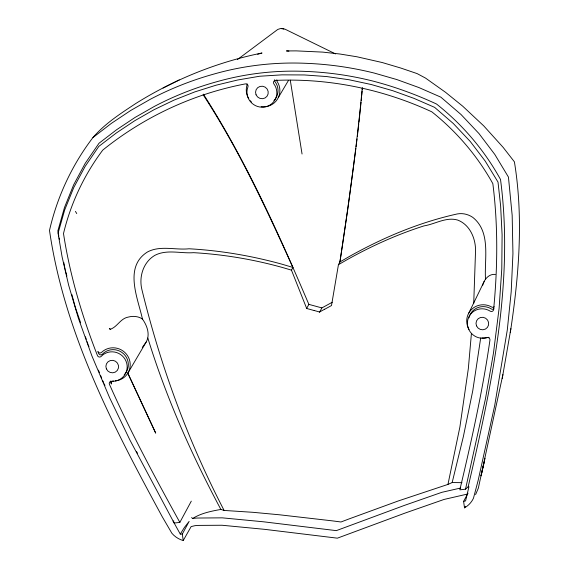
<?xml version="1.0" encoding="UTF-8"?>
<svg xmlns="http://www.w3.org/2000/svg" width="569" height="569" viewBox="0 0 569 569"><rect width="100%" height="100%" fill="white"/><g stroke="black" fill="none" stroke-linecap="round" stroke-linejoin="round"><path stroke-width="0.85" d="M473.721 303.526L475.556 250.58C475.62 238.34 469.873 224.783 457.817 220.118C446.302 216.604 435.171 224.129 424.019 225.886C397.126 234.449 371.337 246.078 346.741 259.891A290.802 33.052 -31.2 0 0 338.441 264.677L331.499 305.553A281.676 33.656 -29.5 0 0 324.643 309.28M362.14 91.125L361.749 95.428M362.282 89.39L362.425 87.662M362.225 88.309C356.877 146.439 348.619 204.264 339.899 261.968L338.441 264.677M471.424 333.441L468.337 368.598L459.887 426.999L447.952 484.411L398.151 500.997L349.252 518.857A183.346 26.266 -21.7 0 0 340.966 521.993A183.346 37.412 5.9 0 0 332.189 520.841L279.5 514.789L253.006 512.313L224.108 510.436L220.872 509.433C211.099 511.197 201.063 513.181 192.55 518.551L191.653 517.491M480.691 337.95L472.732 390.867L463.365 436.601L452.17 482.548L447.952 484.411M361.059 102.285L358.954 122.207M361.23 100.571L361.578 97.143M357.353 136.318L358.755 123.971M355.867 148.417L347.751 209.428L339.963 261.882M356.08 146.688L357.033 138.907M510.244 332.488L510.891 328.64C519.113 273.518 523.473 217.166 514.404 161.838L503.138 147.364L483.771 125.92L462.746 106.218L445.577 92.334L425.541 78.095L417.12 73.6L400.569 67.974L382.226 62.533L356.919 56.772L339.899 54.012L322.751 52.113L296.307 50.883L286.435 50.933L288.931 51.11M127.982 372.937L146.162 342.083C150.429 334.6 147.058 325.482 142.449 319.045C137.947 298.369 123.551 266.953 147.449 251.989C160.202 245.147 175.352 250.253 189.029 248.774C220.288 250.495 251.228 255.744 281.406 264.037L292.914 267.43L291.456 270.14L306.67 308.441L308.86 304.372C278.092 232.273 245.765 160.309 203.382 94.162M475.592 494.617L478.344 488.138L502.904 374.58M502.235 378.485L510.891 328.64M179.854 522.392C154.846 477.178 130.393 431.587 109.433 384.324A2.255 2.198 28.3 0 1 111.581 381.273A15.029 14.659 28.3 0 0 126.034 361.194A15.029 14.659 28.3 0 0 101.204 356.379A2.255 2.198 28.3 0 1 97.47 355.618C82.064 316.208 69.944 275.424 63.5 233.553C70.727 203.389 84.148 174.896 102.769 150.095C144.078 116.773 193.254 93.857 245.395 83.892A2.255 2.198 28.3 0 1 247.942 86.901A15.029 14.659 28.3 0 0 263.952 107.1A15.029 14.659 28.3 0 0 273.881 83.885A2.255 2.198 28.3 0 1 275.517 80.393C329.28 78.095 383.051 89.233 431.828 111.837C456.615 131.531 477.455 155.963 492.839 183.638C498.124 225.416 497.683 267.7 493.615 309.564A2.255 2.198 28.3 0 1 490.208 311.158A15.029 14.659 28.3 0 0 467.505 321.499A15.029 14.659 28.3 0 0 487.021 337.63A2.255 2.198 28.3 0 1 489.945 340.084C482.704 390.526 471.609 440.292 459.844 489.845L465.52 489.184L485.478 398.727L493.487 352.965L499.098 308.355L501.787 268.924L502.1 234.833L500.635 205.928L498.01 182.073L485.201 161.077L470.257 141.475L453.315 123.516L434.609 107.349L413.933 98.352L392.774 90.713L371.137 84.496L349.053 79.752L326.72 76.566L304.351 74.952L281.982 74.852L259.628 76.239L237.614 80.009L215.985 85.222L194.783 91.908L174.043 100.101L153.971 109.739L134.746 120.713L116.375 132.947L98.835 146.389L85.186 166.312L73.742 187.571L64.681 209.961L58.066 233.212L62.099 256.911L68.657 285.218L78.358 318.149L91.822 355.703L109.554 397.603L129.924 440.065L174.178 523.053L179.854 522.392L191.298 501.147M465.52 489.184L468.159 486.829C491.381 386.493 514.184 282.964 500.514 179.484C484.489 150.33 462.604 124.625 436.501 104.013C415.946 94.454 394.594 86.694 372.645 80.997A320.468 312.63 28.3 0 0 305.631 71.417C275.616 70.087 245.588 73.543 216.682 81.751A320.468 312.63 28.3 0 0 154.462 106.36L135.123 117.399L116.617 129.732L98.999 143.253L85.201 163.367L73.643 184.84L64.503 207.457L57.846 230.95L58.827 236.178M485.023 458.273L481.047 475.869L484.198 461.985M482.562 285.659C483.935 279.777 488.679 273.646 495.357 274.407M468.842 312.964L484.262 281.321M257.643 54.275L262.032 53.002C217.401 62.021 174.555 79.269 135.963 103.402C120.664 113.494 104.959 123.551 92.918 137.584C72.014 165.024 57.156 196.803 49.503 230.431C64.382 333.299 113.38 426.75 162.357 516.944L171.888 533.281A22.49 21.935 28.3 0 0 183.218 540.55L182.315 534.071L189.143 521.389L184.427 527.442L180.266 534.085L173.104 521.133L173.894 521.04M319.65 312.047L321.876 307.914L332.239 302.274M92.918 137.584L111.446 123.317L130.635 110.521L150.472 99.191A328.654 320.61 28.3 0 1 213.916 74.055C243.895 65.506 275.055 61.929 306.186 63.323A328.654 320.61 28.3 0 1 374.53 73.145L396.856 79.568L418.955 87.569L440.826 97.143L460.99 114.476L478.984 133.573L494.802 154.441L508.444 177.08L512.171 215.331L512.946 253.575L511.197 291.755L507.313 329.842L494.703 405.512L478.195 480.229L473.472 498.224A22.49 21.935 28.3 0 1 464.51 507.854L463.6 501.374L468.017 493.159M278.383 97.455L288.327 80.649M183.218 540.55L191.134 526.588L194.826 525.706A7.589 1.458 -1.6 0 1 199.477 525.393L222.024 525.251L264.663 529.341L337.367 538.167L405.306 512.989L444.09 499.433L465.961 494.411A7.589 1.245 -14.3 0 1 467.483 494.091M464.51 507.847L465.392 506.346M146.162 342.083L142.321 347.389M237.394 59.589L277.779 29.439L280.638 28.507L285.169 29.247L335.561 53.927M339.899 261.968L350.148 256.043C383.769 237.273 419.63 222.273 457.298 213.937C462.704 212.955 468.223 214.278 472.747 217.351C491.289 232.038 484.198 259.073 485.513 279.166M179.228 79.923L163.097 88.031M460.719 488.01L441.807 492.327L404.253 505.457L336.315 530.635L263.611 521.809L222.323 517.847L198.446 518.025A7.582 1.451 -1.6 0 0 192.55 518.551M463.6 501.374L465.584 500.912L468.948 486.744L468.159 486.829M110.258 329.266L110.735 329.622L109.34 328.548L110.258 329.266C117.214 327.139 120.443 318.384 128.253 317.089C132.975 315.802 138.352 316.179 142.449 319.045M452.17 482.548L461.985 482.668M180.266 534.085L182.315 534.071M308.86 304.372L321.876 307.914M203.097 94.696C238.667 149.078 266.157 208.346 292.914 267.43M75.435 211.391L76.751 213.567M136.574 451.637L137.413 453.194M220.872 509.433C191.525 454.595 166.12 397.532 147.833 338.022M224.108 510.436C187.791 440.42 160.55 365.959 141.852 289.372C138.786 276.776 143.324 262.032 154.896 255.332C166.838 249.115 180.8 253.66 193.56 252.672C223.517 254.407 253.205 259.372 282.117 267.402A290.802 62.455 15.7 0 1 291.456 270.14M102.683 380.633L103.444 382.226M104.205 383.819L104.966 385.419M127.826 373.179L155.707 433.13L127.776 373.129M88.28 345.027L88.935 346.649M98.43 370.113L99.411 372.539M100.72 375.775L101.702 378.2M75.542 307.943L80.62 322.787M85.414 336.798L86.26 339.273M87.107 341.749L87.953 344.224M65.286 270.168L66.879 276.043M71.865 294.522L75.264 307.118M59.155 237.927L59.489 239.67M63.749 262.345L65.065 269.329M290.282 80.186L302.054 154.007M494.255 306.776A2.255 2.198 28.3 0 1 491.673 307.018A16.906 16.494 28.3 0 0 471.459 309.55A16.906 16.494 28.3 0 0 469.062 329.522M481.929 337.83A16.906 16.494 28.3 0 0 488.017 337.424A2.255 2.198 28.3 0 1 489.12 337.417M468.927 317.865A15.029 14.659 28.3 0 1 491.381 308.974A2.255 2.198 28.3 0 0 494.027 308.825M261.164 106.709A16.906 16.494 28.3 0 0 277.388 99.276A16.906 16.494 28.3 0 0 277.153 81.488A2.255 2.198 28.3 0 1 276.833 79.824M251.398 101.965A16.906 16.494 28.3 0 1 250.246 100.727M248.753 98.672A16.906 16.494 28.3 0 1 247.031 84.994A2.255 2.198 28.3 0 0 247.081 83.856M274.72 79.696A2.255 2.198 28.3 0 0 275.055 81.701A15.029 14.659 28.3 0 1 273.924 100.642M115.23 380.903A16.906 16.494 28.3 0 0 128.58 357.545A16.906 16.494 28.3 0 0 101.559 352.367A2.255 2.198 28.3 0 1 97.889 351.521L98.643 353.434A2.255 2.198 28.3 0 0 102.384 354.195A15.029 14.659 28.3 0 1 123.608 353.811A15.029 14.659 28.3 0 1 124.227 374.765M113.473 380.96A2.255 2.198 28.3 0 0 111.432 384.018L110.606 382.14A2.255 2.198 28.3 0 1 110.429 381.045M319.657 311.954A202.379 24.261 -29.5 0 1 324.664 309.202M314.216 310.503A202.166 43.102 13.9 0 1 319.664 312.04M306.641 308.476A281.463 59.944 13.9 0 1 314.166 310.546M283.405 28.663L281.662 28.45L283.874 28.763L283.405 28.663M476.495 325.852A6.387 6.231 28.3 0 0 487.413 327.417A6.387 6.231 28.3 0 0 483.131 317.331A6.387 6.231 28.3 0 0 476.495 325.852M106.375 368.876A6.387 6.231 28.3 0 0 117.292 370.44A6.387 6.231 28.3 0 0 113.018 360.362A6.387 6.231 28.3 0 0 106.375 368.876M256.05 94.774A6.387 6.231 28.3 0 0 266.968 96.339A6.387 6.231 28.3 0 0 262.686 86.253A6.387 6.231 28.3 0 0 256.05 94.774"/></g></svg>
